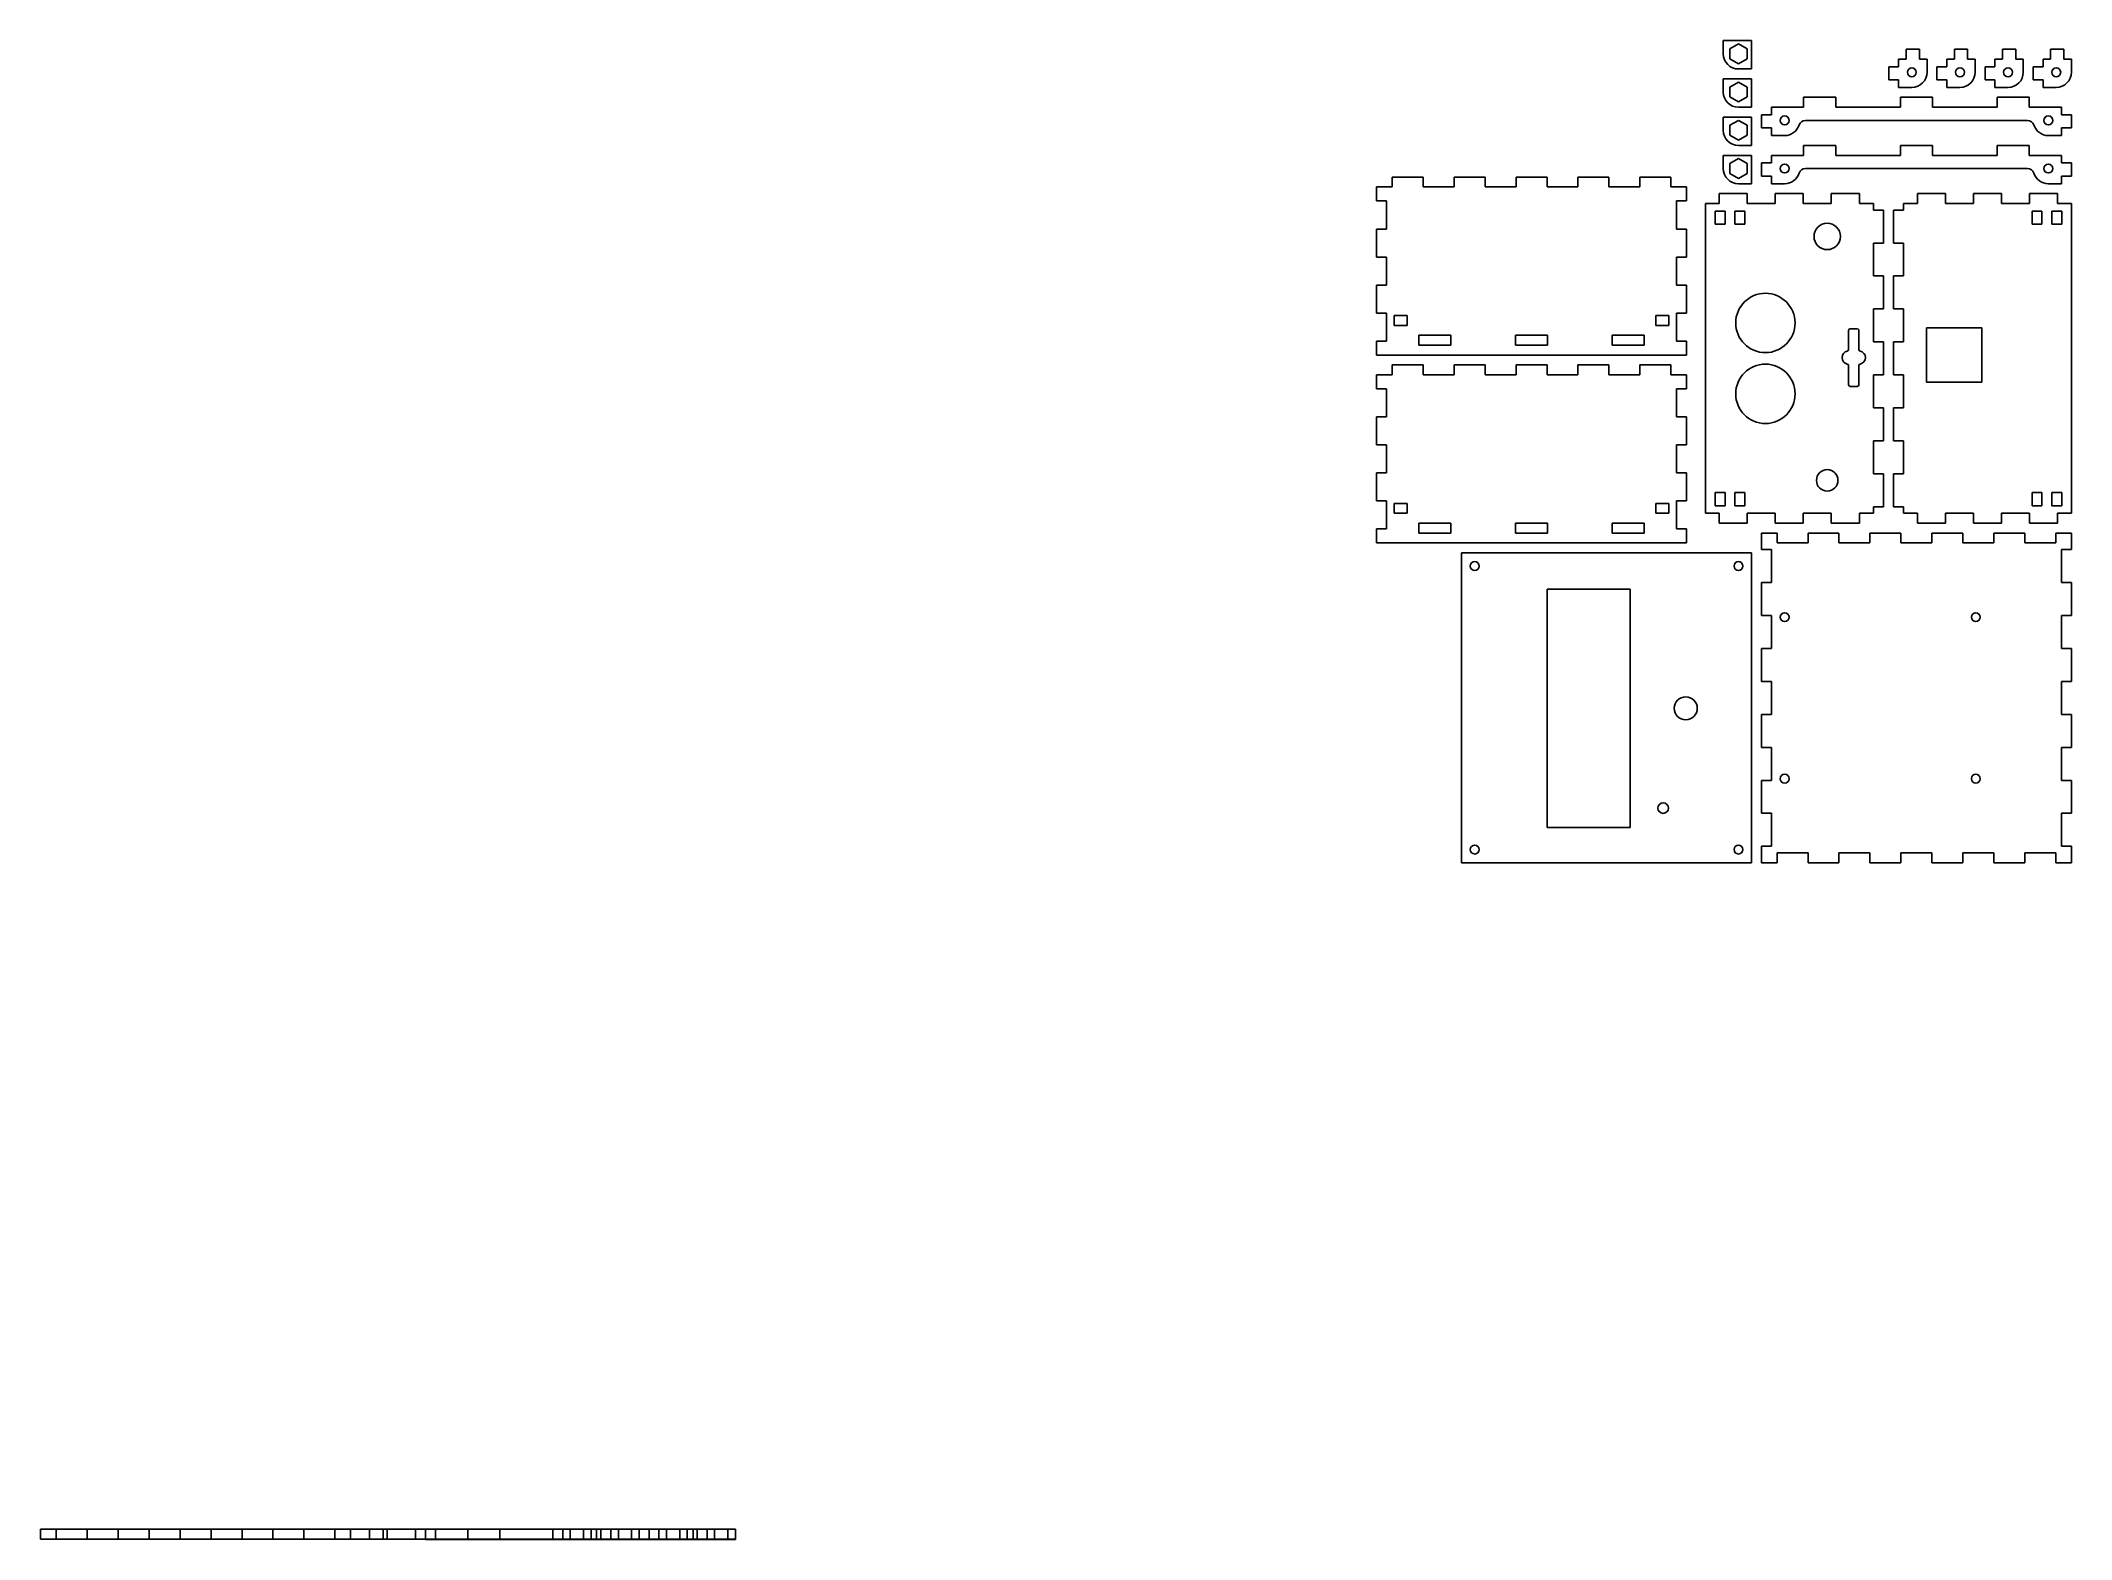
# Model space of a CAD drawing. Extents: x -105 to 511, y -2 to 453.
import ezdxf

# ---------------------------------------------------------------- set-up
doc = ezdxf.new("R2010")
doc.units = 0
doc.layers.get('0').update_dxf_attribs({"linetype": 'CONTINUOUS'})

msp = doc.modelspace()

# ---------------------------------------------------------------- linework, layer by layer
at = {"color": 7, "linetype": 'CONTINUOUS'}
for p, q in [((405.09, 453.13), (405.09, 449.13)), ((413.69, 453.13), (405.09, 453.13)), ((409.69, 452.14), (407.09, 450.64)), ((407.09, 450.64), (407.09, 447.63)), ((412.29, 450.64), (409.69, 452.14)), ((412.29, 447.63), (412.29, 450.64)), ((413.69, 444.53), (413.69, 453.13)), ((460.59, 450.53), (460.59, 447.53)), ((460.59, 450.53), (464.59, 450.53)), ((464.59, 450.53), (464.59, 447.53)), ((475.19, 450.53), (475.19, 447.53)), ((475.19, 450.53), (479.19, 450.53)), ((479.19, 450.53), (479.19, 447.53)), ((489.79, 450.53), (489.79, 447.53)), ((489.79, 450.53), (493.79, 450.53)), ((493.79, 450.53), (493.79, 447.53)), ((504.39, 450.53), (504.39, 447.53)), ((504.39, 450.53), (508.39, 450.53)), ((508.39, 450.53), (508.39, 447.53)), ((407.09, 447.63), (409.69, 446.13)), ((409.69, 446.13), (412.29, 447.63)), ((409.69, 444.53), (413.69, 444.53)), ((455.29, 445.23), (458.29, 445.23)), ((455.29, 441.23), (455.29, 445.23)), ((458.29, 445.23), (458.29, 447.53)), ((458.29, 447.53), (460.59, 447.53)), ((464.59, 447.53), (466.89, 447.53)), ((466.89, 447.53), (466.89, 443.53)), ((469.89, 441.23), (469.89, 445.23)), ((469.89, 445.23), (472.89, 445.23)), ((475.19, 447.53), (472.89, 447.53)), ((472.89, 447.53), (472.89, 445.23)), ((481.49, 447.53), (479.19, 447.53)), ((481.49, 443.53), (481.49, 447.53)), ((484.49, 441.23), (484.49, 445.23)), ((484.49, 445.23), (487.49, 445.23)), ((489.79, 447.53), (487.49, 447.53)), ((487.49, 447.53), (487.49, 445.23)), ((496.09, 447.53), (493.79, 447.53)), ((496.09, 443.53), (496.09, 447.53)), ((499.09, 441.23), (499.09, 445.23)), ((499.09, 445.23), (502.09, 445.23)), ((504.39, 447.53), (502.09, 447.53)), ((502.09, 447.53), (502.09, 445.23)), ((510.69, 447.53), (508.39, 447.53)), ((510.69, 443.53), (510.69, 447.53)), ((413.69, 441.53), (405.09, 441.53)), ((405.09, 441.53), (405.09, 437.53)), ((409.69, 440.54), (407.09, 439.04)), ((407.09, 439.04), (407.09, 436.03)), ((412.29, 439.04), (409.69, 440.54)), ((412.29, 436.03), (412.29, 439.04)), ((413.69, 432.93), (413.69, 441.53)), ((455.29, 441.23), (458.29, 441.23)), ((458.29, 438.93), (458.29, 441.23)), ((462.29, 438.93), (458.29, 438.93)), ((469.89, 441.23), (472.89, 441.23)), ((472.89, 441.23), (472.89, 438.93)), ((472.89, 438.93), (476.89, 438.93)), ((484.49, 441.23), (487.49, 441.23)), ((487.49, 441.23), (487.49, 438.93)), ((487.49, 438.93), (491.49, 438.93)), ((499.09, 441.23), (502.09, 441.23)), ((502.09, 441.23), (502.09, 438.93)), ((502.09, 438.93), (506.09, 438.93)), ((407.09, 436.03), (409.69, 434.53)), ((409.69, 434.53), (412.29, 436.03)), ((409.69, 432.93), (413.69, 432.93)), ((419.69, 432.93), (419.69, 430.63)), ((429.47, 432.93), (419.69, 432.93)), ((429.47, 435.93), (429.47, 432.93)), ((439.25, 435.93), (429.47, 435.93)), ((439.25, 432.93), (439.25, 435.93)), ((458.8, 432.93), (439.25, 432.93)), ((458.8, 435.93), (458.8, 432.93)), ((468.58, 435.93), (458.8, 435.93)), ((468.58, 432.93), (468.58, 435.93)), ((488.13, 432.93), (468.58, 432.93)), ((488.13, 435.93), (488.13, 432.93)), ((497.91, 435.93), (488.13, 435.93)), ((497.91, 432.93), (497.91, 435.93)), ((507.69, 432.93), (497.91, 432.93)), ((507.69, 430.63), (507.69, 432.93)), ((413.69, 429.93), (405.09, 429.93)), ((405.09, 429.93), (405.09, 425.93)), ((409.69, 428.94), (407.09, 427.44)), ((407.09, 427.44), (407.09, 424.43)), ((412.29, 427.44), (409.69, 428.94)), ((412.29, 424.43), (412.29, 427.44)), ((413.69, 421.33), (413.69, 429.93)), ((416.69, 426.63), (416.69, 430.63)), ((416.69, 430.63), (419.69, 430.63)), ((416.69, 426.63), (419.69, 426.63)), ((419.69, 426.63), (419.69, 424.33)), ((497.4, 428.93), (429.98, 428.93)), ((510.69, 430.63), (507.69, 430.63)), ((510.69, 426.63), (507.69, 426.63)), ((507.69, 424.33), (507.69, 426.63)), ((510.69, 430.63), (510.69, 426.63)), ((407.09, 424.43), (409.69, 422.93)), ((409.69, 422.93), (412.29, 424.43)), ((409.69, 421.33), (413.69, 421.33)), ((419.69, 424.33), (423.69, 424.33)), ((429.47, 421.33), (429.47, 418.33)), ((439.25, 421.33), (429.47, 421.33)), ((439.25, 418.33), (439.25, 421.33)), ((458.8, 421.33), (458.8, 418.33)), ((468.58, 421.33), (458.8, 421.33)), ((468.58, 418.33), (468.58, 421.33)), ((488.13, 421.33), (488.13, 418.33)), ((497.91, 421.33), (488.13, 421.33)), ((497.91, 418.33), (497.91, 421.33)), ((503.69, 424.33), (507.69, 424.33)), ((405.09, 418.33), (405.09, 414.33)), ((413.69, 418.33), (405.09, 418.33)), ((409.69, 417.34), (407.09, 415.84)), ((407.09, 415.84), (407.09, 412.83)), ((407.09, 412.83), (409.69, 411.33)), ((412.29, 415.84), (409.69, 417.34)), ((409.69, 411.33), (412.29, 412.83)), ((412.29, 412.83), (412.29, 415.84)), ((413.69, 409.73), (413.69, 418.33)), ((416.69, 412.03), (416.69, 416.03)), ((416.69, 416.03), (419.69, 416.03)), ((419.69, 418.33), (419.69, 416.03)), ((429.47, 418.33), (419.69, 418.33)), ((497.4, 414.33), (429.98, 414.33)), ((458.8, 418.33), (439.25, 418.33)), ((488.13, 418.33), (468.58, 418.33)), ((507.69, 418.33), (497.91, 418.33)), ((507.69, 416.03), (507.69, 418.33)), ((510.69, 416.03), (507.69, 416.03)), ((510.69, 416.03), (510.69, 412.03)), ((299.91, 404.48), (299.91, 408.73)), ((304.61, 408.73), (299.91, 408.73)), ((304.61, 411.73), (304.61, 408.73)), ((304.61, 411.73), (314.01, 411.73)), ((314.01, 408.73), (314.01, 411.73)), ((323.41, 408.73), (314.01, 408.73)), ((323.41, 411.73), (323.41, 408.73)), ((323.41, 411.73), (332.81, 411.73)), ((332.81, 408.73), (332.81, 411.73)), ((342.21, 408.73), (332.81, 408.73)), ((342.21, 411.73), (342.21, 408.73)), ((342.21, 411.73), (351.61, 411.73)), ((351.61, 408.73), (351.61, 411.73)), ((361.01, 408.73), (351.61, 408.73)), ((361.01, 411.73), (361.01, 408.73)), ((361.01, 411.73), (370.41, 411.73)), ((370.41, 408.73), (370.41, 411.73)), ((379.81, 408.73), (370.41, 408.73)), ((379.81, 411.73), (379.81, 408.73)), ((379.81, 411.73), (389.21, 411.73)), ((389.21, 408.73), (389.21, 411.73)), ((393.91, 408.73), (389.21, 408.73)), ((393.91, 408.73), (393.91, 404.48)), ((403.86, 403.73), (403.86, 406.73)), ((403.86, 406.73), (412.36, 406.73)), ((409.69, 409.73), (413.69, 409.73)), ((412.36, 406.73), (412.36, 403.73)), ((416.69, 412.03), (419.69, 412.03)), ((419.69, 412.03), (419.69, 409.73)), ((419.69, 409.73), (423.69, 409.73)), ((420.86, 403.73), (420.86, 406.73)), ((420.86, 406.73), (429.36, 406.73)), ((429.36, 406.73), (429.36, 403.73)), ((437.86, 403.73), (437.86, 406.73)), ((437.86, 406.73), (446.36, 406.73)), ((446.36, 406.73), (446.36, 403.73)), ((472.51, 406.73), (464.01, 406.73)), ((464.01, 406.73), (464.01, 403.73)), ((472.51, 403.73), (472.51, 406.73)), ((481.01, 406.73), (481.01, 403.73)), ((489.51, 406.73), (481.01, 406.73)), ((489.51, 403.73), (489.51, 406.73)), ((498.01, 406.73), (498.01, 403.73)), ((506.51, 406.73), (498.01, 406.73)), ((503.69, 409.73), (507.69, 409.73)), ((506.51, 403.73), (506.51, 406.73)), ((510.69, 412.03), (507.69, 412.03)), ((507.69, 409.73), (507.69, 412.03)), ((302.91, 404.48), (299.91, 404.48)), ((302.91, 395.98), (302.91, 404.48)), ((390.91, 395.98), (390.91, 404.48)), ((390.91, 404.48), (393.91, 404.48)), ((403.86, 403.73), (399.69, 403.73)), ((399.69, 309.73), (399.69, 403.73)), ((402.61, 401.43), (402.61, 397.43)), ((405.61, 401.43), (402.61, 401.43)), ((405.61, 397.43), (405.61, 401.43)), ((411.61, 401.43), (408.61, 401.43)), ((408.61, 401.43), (408.61, 397.43)), ((411.61, 397.43), (411.61, 401.43)), ((412.36, 403.73), (420.86, 403.73)), ((429.36, 403.73), (437.86, 403.73)), ((446.36, 403.73), (450.61, 403.73)), ((450.61, 403.73), (450.61, 401.73)), ((450.61, 401.73), (453.69, 401.73)), ((453.69, 401.73), (453.69, 391.73)), ((459.76, 401.73), (456.69, 401.73)), ((456.69, 401.73), (456.69, 391.73)), ((459.76, 403.73), (459.76, 401.73)), ((464.01, 403.73), (459.76, 403.73)), ((481.01, 403.73), (472.51, 403.73)), ((498.01, 403.73), (489.51, 403.73)), ((498.76, 401.43), (501.76, 401.43)), ((498.76, 397.43), (498.76, 401.43)), ((501.76, 401.43), (501.76, 397.43)), ((504.76, 397.43), (504.76, 401.43)), ((504.76, 401.43), (507.76, 401.43)), ((510.69, 403.73), (506.51, 403.73)), ((507.76, 401.43), (507.76, 397.43)), ((510.69, 309.73), (510.69, 403.73)), ((299.91, 387.48), (299.91, 395.98)), ((299.91, 395.98), (302.91, 395.98)), ((393.91, 395.98), (390.91, 395.98)), ((393.91, 395.98), (393.91, 387.48)), ((402.61, 397.43), (405.61, 397.43)), ((408.61, 397.43), (411.61, 397.43)), ((501.76, 397.43), (498.76, 397.43)), ((507.76, 397.43), (504.76, 397.43)), ((453.69, 391.73), (450.61, 391.73)), ((450.61, 391.73), (450.61, 381.73)), ((456.69, 391.73), (459.76, 391.73)), ((459.76, 391.73), (459.76, 381.73)), ((302.91, 387.48), (299.91, 387.48)), ((302.91, 378.98), (302.91, 387.48)), ((390.91, 378.98), (390.91, 387.48)), ((390.91, 387.48), (393.91, 387.48)), ((299.91, 370.48), (299.91, 378.98)), ((299.91, 378.98), (302.91, 378.98)), ((393.91, 378.98), (390.91, 378.98)), ((393.91, 378.98), (393.91, 370.48)), ((450.61, 381.73), (453.69, 381.73)), ((453.69, 381.73), (453.69, 371.73)), ((456.69, 381.73), (456.69, 371.73)), ((459.76, 381.73), (456.69, 381.73)), ((302.91, 370.48), (299.91, 370.48)), ((302.91, 361.98), (302.91, 370.48)), ((309.21, 369.73), (305.21, 369.73)), ((305.21, 369.73), (305.21, 366.73)), ((309.21, 366.73), (309.21, 369.73)), ((384.61, 369.73), (384.61, 366.73)), ((388.61, 369.73), (384.61, 369.73)), ((388.61, 366.73), (388.61, 369.73)), ((390.91, 361.98), (390.91, 370.48)), ((390.91, 370.48), (393.91, 370.48)), ((453.69, 371.73), (450.61, 371.73)), ((450.61, 371.73), (450.61, 361.73)), ((456.69, 371.73), (459.76, 371.73)), ((459.76, 371.73), (459.76, 361.73)), ((305.21, 366.73), (309.21, 366.73)), ((312.69, 363.73), (322.47, 363.73)), ((312.69, 360.73), (312.69, 363.73)), ((322.47, 363.73), (322.47, 360.73)), ((342.02, 363.73), (351.8, 363.73)), ((342.02, 360.73), (342.02, 363.73)), ((351.8, 363.73), (351.8, 360.73)), ((371.36, 363.73), (381.13, 363.73)), ((371.36, 360.73), (371.36, 363.73)), ((381.13, 363.73), (381.13, 360.73)), ((384.61, 366.73), (388.61, 366.73)), ((443.11, 359.43), (443.11, 365.23)), ((443.61, 365.73), (445.71, 365.73)), ((446.21, 365.23), (446.21, 359.43)), ((466.76, 365.98), (483.56, 365.98)), ((466.76, 349.48), (466.76, 365.98)), ((483.56, 365.98), (483.56, 349.48)), ((299.91, 357.73), (299.91, 361.98)), ((299.91, 361.98), (302.91, 361.98)), ((393.91, 357.73), (299.91, 357.73)), ((322.47, 360.73), (312.69, 360.73)), ((351.8, 360.73), (342.02, 360.73)), ((381.13, 360.73), (371.36, 360.73)), ((393.91, 361.98), (390.91, 361.98)), ((393.91, 361.98), (393.91, 357.73)), ((450.61, 361.73), (453.69, 361.73)), ((453.69, 361.73), (453.69, 351.73)), ((456.69, 361.73), (456.69, 351.73)), ((459.76, 361.73), (456.69, 361.73)), ((304.61, 351.73), (299.91, 351.73)), ((299.91, 347.48), (299.91, 351.73)), ((304.61, 354.73), (314.01, 354.73)), ((304.61, 354.73), (304.61, 351.73)), ((314.01, 351.73), (314.01, 354.73)), ((323.41, 351.73), (314.01, 351.73)), ((323.41, 354.73), (332.81, 354.73)), ((323.41, 354.73), (323.41, 351.73)), ((332.81, 351.73), (332.81, 354.73)), ((342.21, 351.73), (332.81, 351.73)), ((342.21, 354.73), (351.61, 354.73)), ((342.21, 354.73), (342.21, 351.73)), ((351.61, 351.73), (351.61, 354.73)), ((361.01, 351.73), (351.61, 351.73)), ((361.01, 354.73), (361.01, 351.73)), ((361.01, 354.73), (370.41, 354.73)), ((370.41, 351.73), (370.41, 354.73)), ((379.81, 351.73), (370.41, 351.73)), ((379.81, 354.73), (379.81, 351.73)), ((379.81, 354.73), (389.21, 354.73)), ((389.21, 351.73), (389.21, 354.73)), ((393.91, 351.73), (389.21, 351.73)), ((393.91, 351.73), (393.91, 347.48)), ((443.11, 348.73), (443.11, 354.53)), ((446.21, 354.53), (446.21, 348.73)), ((453.69, 351.73), (450.61, 351.73)), ((450.61, 351.73), (450.61, 341.73)), ((456.69, 351.73), (459.76, 351.73)), ((459.76, 351.73), (459.76, 341.73)), ((302.91, 347.48), (299.91, 347.48)), ((302.91, 338.98), (302.91, 347.48)), ((390.91, 347.48), (393.91, 347.48)), ((390.91, 338.98), (390.91, 347.48)), ((445.71, 348.23), (443.61, 348.23)), ((483.56, 349.48), (466.76, 349.48)), ((299.91, 338.98), (302.91, 338.98)), ((299.91, 330.48), (299.91, 338.98)), ((393.91, 338.98), (390.91, 338.98)), ((393.91, 338.98), (393.91, 330.48)), ((450.61, 341.73), (453.69, 341.73)), ((453.69, 341.73), (453.69, 331.73)), ((456.69, 341.73), (456.69, 331.73)), ((459.76, 341.73), (456.69, 341.73)), ((302.91, 330.48), (299.91, 330.48)), ((302.91, 321.98), (302.91, 330.48)), ((390.91, 330.48), (393.91, 330.48)), ((390.91, 321.98), (390.91, 330.48)), ((453.69, 331.73), (450.61, 331.73)), ((450.61, 331.73), (450.61, 321.73)), ((456.69, 331.73), (459.76, 331.73)), ((459.76, 331.73), (459.76, 321.73)), ((299.91, 313.48), (299.91, 321.98)), ((299.91, 321.98), (302.91, 321.98)), ((393.91, 321.98), (390.91, 321.98)), ((393.91, 321.98), (393.91, 313.48)), ((450.61, 321.73), (453.69, 321.73)), ((453.69, 321.73), (453.69, 311.73)), ((456.69, 321.73), (456.69, 311.73)), ((459.76, 321.73), (456.69, 321.73)), ((402.61, 316.03), (402.61, 312.03)), ((405.61, 316.03), (402.61, 316.03)), ((405.61, 312.03), (405.61, 316.03)), ((411.61, 316.03), (408.61, 316.03)), ((408.61, 316.03), (408.61, 312.03)), ((411.61, 312.03), (411.61, 316.03)), ((498.76, 316.03), (501.76, 316.03)), ((498.76, 312.03), (498.76, 316.03)), ((501.76, 316.03), (501.76, 312.03)), ((504.76, 316.03), (507.76, 316.03)), ((504.76, 312.03), (504.76, 316.03)), ((507.76, 316.03), (507.76, 312.03)), ((302.91, 313.48), (299.91, 313.48)), ((302.91, 304.98), (302.91, 313.48)), ((309.21, 312.73), (305.21, 312.73)), ((305.21, 312.73), (305.21, 309.73)), ((305.21, 309.73), (309.21, 309.73)), ((309.21, 309.73), (309.21, 312.73)), ((384.61, 312.73), (384.61, 309.73)), ((388.61, 312.73), (384.61, 312.73)), ((384.61, 309.73), (388.61, 309.73)), ((388.61, 309.73), (388.61, 312.73)), ((390.91, 313.48), (393.91, 313.48)), ((390.91, 304.98), (390.91, 313.48)), ((403.86, 309.73), (399.69, 309.73)), ((402.61, 312.03), (405.61, 312.03)), ((403.86, 306.73), (403.86, 309.73)), ((408.61, 312.03), (411.61, 312.03)), ((412.36, 309.73), (412.36, 306.73)), ((420.86, 309.73), (412.36, 309.73)), ((420.86, 306.73), (420.86, 309.73)), ((437.86, 309.73), (429.36, 309.73)), ((429.36, 309.73), (429.36, 306.73)), ((437.86, 306.73), (437.86, 309.73)), ((450.61, 309.73), (446.36, 309.73)), ((446.36, 309.73), (446.36, 306.73)), ((453.69, 311.73), (450.61, 311.73)), ((450.61, 311.73), (450.61, 309.73)), ((456.69, 311.73), (459.76, 311.73)), ((459.76, 311.73), (459.76, 309.73)), ((459.76, 309.73), (464.01, 309.73)), ((464.01, 309.73), (464.01, 306.73)), ((472.51, 306.73), (472.51, 309.73)), ((472.51, 309.73), (481.01, 309.73)), ((481.01, 309.73), (481.01, 306.73)), ((489.51, 309.73), (498.01, 309.73)), ((489.51, 306.73), (489.51, 309.73)), ((498.01, 309.73), (498.01, 306.73)), ((501.76, 312.03), (498.76, 312.03)), ((507.76, 312.03), (504.76, 312.03)), ((506.51, 306.73), (506.51, 309.73)), ((506.51, 309.73), (510.69, 309.73)), ((299.91, 300.73), (299.91, 304.98)), ((299.91, 304.98), (302.91, 304.98)), ((312.69, 306.73), (322.47, 306.73)), ((312.69, 303.73), (312.69, 306.73)), ((322.47, 303.73), (312.69, 303.73)), ((322.47, 306.73), (322.47, 303.73)), ((342.02, 306.73), (351.8, 306.73)), ((342.02, 303.73), (342.02, 306.73)), ((351.8, 303.73), (342.02, 303.73)), ((351.8, 306.73), (351.8, 303.73)), ((371.36, 306.73), (381.13, 306.73)), ((371.36, 303.73), (371.36, 306.73)), ((381.13, 303.73), (371.36, 303.73)), ((381.13, 306.73), (381.13, 303.73)), ((393.91, 304.98), (390.91, 304.98)), ((393.91, 304.98), (393.91, 300.73)), ((412.36, 306.73), (403.86, 306.73)), ((421.39, 303.73), (416.69, 303.73)), ((416.69, 303.73), (416.69, 298.73)), ((429.36, 306.73), (420.86, 306.73)), ((421.39, 300.73), (421.39, 303.73)), ((430.79, 303.73), (430.79, 300.73)), ((440.19, 303.73), (430.79, 303.73)), ((446.36, 306.73), (437.86, 306.73)), ((440.19, 300.73), (440.19, 303.73)), ((449.59, 303.73), (449.59, 300.73)), ((458.99, 303.73), (449.59, 303.73)), ((458.99, 300.73), (458.99, 303.73)), ((464.01, 306.73), (472.51, 306.73)), ((468.39, 303.73), (468.39, 300.73)), ((477.79, 303.73), (468.39, 303.73)), ((477.79, 300.73), (477.79, 303.73)), ((481.01, 306.73), (489.51, 306.73)), ((487.19, 303.73), (487.19, 300.73)), ((496.59, 303.73), (487.19, 303.73)), ((496.59, 300.73), (496.59, 303.73)), ((498.01, 306.73), (506.51, 306.73)), ((505.99, 303.73), (505.99, 300.73)), ((510.69, 303.73), (505.99, 303.73)), ((510.69, 298.73), (510.69, 303.73)), ((393.91, 300.73), (299.91, 300.73)), ((325.69, 297.73), (325.69, 203.73)), ((413.69, 297.73), (325.69, 297.73)), ((413.69, 203.73), (413.69, 297.73)), ((416.69, 298.73), (419.69, 298.73)), ((419.69, 298.73), (419.69, 288.73)), ((430.79, 300.73), (421.39, 300.73)), ((449.59, 300.73), (440.19, 300.73)), ((468.39, 300.73), (458.99, 300.73)), ((487.19, 300.73), (477.79, 300.73)), ((505.99, 300.73), (496.59, 300.73)), ((510.69, 298.73), (507.69, 298.73)), ((507.69, 298.73), (507.69, 288.73)), ((376.88, 286.73), (351.68, 286.73)), ((351.68, 286.73), (351.68, 214.43)), ((376.88, 214.43), (376.88, 286.73)), ((419.69, 288.73), (416.69, 288.73)), ((416.69, 288.73), (416.69, 278.73)), ((507.69, 288.73), (510.69, 288.73)), ((510.69, 278.73), (510.69, 288.73)), ((416.69, 278.73), (419.69, 278.73)), ((419.69, 278.73), (419.69, 268.73)), ((510.69, 278.73), (507.69, 278.73)), ((507.69, 278.73), (507.69, 268.73)), ((416.69, 268.73), (416.69, 258.73)), ((419.69, 268.73), (416.69, 268.73)), ((507.69, 268.73), (510.69, 268.73)), ((510.69, 258.73), (510.69, 268.73)), ((416.69, 258.73), (419.69, 258.73)), ((419.69, 258.73), (419.69, 248.73)), ((510.69, 258.73), (507.69, 258.73)), ((507.69, 258.73), (507.69, 248.73)), ((416.69, 248.73), (416.69, 238.73)), ((419.69, 248.73), (416.69, 248.73)), ((507.69, 248.73), (510.69, 248.73)), ((510.69, 238.73), (510.69, 248.73)), ((416.69, 238.73), (419.69, 238.73)), ((419.69, 238.73), (419.69, 228.73)), ((510.69, 238.73), (507.69, 238.73)), ((507.69, 238.73), (507.69, 228.73)), ((416.69, 228.73), (416.69, 218.73)), ((419.69, 228.73), (416.69, 228.73)), ((507.69, 228.73), (510.69, 228.73)), ((510.69, 218.73), (510.69, 228.73)), ((416.69, 218.73), (419.69, 218.73)), ((419.69, 218.73), (419.69, 208.73)), ((510.69, 218.73), (507.69, 218.73)), ((507.69, 218.73), (507.69, 208.73)), ((351.68, 214.43), (376.88, 214.43)), ((325.69, 203.73), (413.69, 203.73)), ((416.69, 208.73), (416.69, 203.73)), ((419.69, 208.73), (416.69, 208.73)), ((416.69, 203.73), (421.39, 203.73)), ((430.79, 206.73), (421.39, 206.73)), ((421.39, 206.73), (421.39, 203.73)), ((430.79, 203.73), (430.79, 206.73)), ((430.79, 203.73), (440.19, 203.73)), ((449.59, 206.73), (440.19, 206.73)), ((440.19, 206.73), (440.19, 203.73)), ((449.59, 203.73), (449.59, 206.73)), ((449.59, 203.73), (458.99, 203.73)), ((468.39, 206.73), (458.99, 206.73)), ((458.99, 206.73), (458.99, 203.73)), ((468.39, 203.73), (468.39, 206.73)), ((468.39, 203.73), (477.79, 203.73)), ((487.19, 206.73), (477.79, 206.73)), ((477.79, 206.73), (477.79, 203.73)), ((487.19, 203.73), (487.19, 206.73)), ((487.19, 203.73), (496.59, 203.73)), ((505.99, 206.73), (496.59, 206.73)), ((496.59, 206.73), (496.59, 203.73)), ((505.99, 203.73), (505.99, 206.73)), ((505.99, 203.73), (510.69, 203.73)), ((507.69, 208.73), (510.69, 208.73)), ((510.69, 203.73), (510.69, 208.73)), ((-105.39, -1.46), (-105.39, 1.54)), ((-100.69, 1.54), (-105.39, 1.54)), ((-100.69, -1.46), (-100.69, 1.54)), ((-100.69, 1.54), (-91.29, 1.54)), ((-91.29, -1.46), (-91.29, 1.54)), ((-81.89, 1.54), (-91.29, 1.54)), ((-81.89, -1.46), (-81.89, 1.54)), ((-81.89, 1.54), (-72.49, 1.54)), ((-72.49, -1.46), (-72.49, 1.54)), ((-63.09, 1.54), (-72.49, 1.54)), ((-63.09, -1.46), (-63.09, 1.54)), ((-63.09, 1.54), (-53.69, 1.54)), ((-53.69, -1.46), (-53.69, 1.54)), ((-44.29, 1.54), (-53.69, 1.54)), ((-44.29, 1.54), (-34.89, 1.54)), ((-44.29, -1.46), (-44.29, 1.54)), ((-34.89, -1.46), (-34.89, 1.54)), ((-25.49, 1.54), (-34.89, 1.54)), ((-25.49, 1.54), (-16.09, 1.54)), ((-25.49, -1.46), (-25.49, 1.54)), ((-16.09, -1.46), (-16.09, 1.54)), ((-11.39, 1.54), (-16.09, 1.54)), ((-5.61, 1.54), (-11.39, 1.54)), ((-11.39, -1.46), (-11.39, 1.54)), ((-5.61, -1.46), (-5.61, 1.54)), ((-5.61, 1.54), (-1.44, 1.54)), ((-1.44, 1.54), (-1.44, -1.46)), ((-1.44, 1.54), (-0.21, 1.54)), ((8.39, 1.54), (-0.21, 1.54)), ((-0.21, -1.46), (-0.21, 1.54)), ((8.39, -1.46), (8.39, 1.54)), ((8.39, 1.54), (11.39, 1.54)), ((11.39, -1.46), (11.39, 1.54)), ((11.39, 1.54), (14.39, 1.54)), ((14.39, -1.46), (14.39, 1.54)), ((24.17, 1.54), (14.39, 1.54)), ((24.17, -1.46), (24.17, 1.54)), ((33.94, 1.54), (24.17, 1.54)), ((33.94, -1.46), (33.94, 1.54)), ((49.99, 1.54), (33.94, 1.54)), ((49.99, -1.46), (49.99, 1.54)), ((49.99, 1.54), (52.99, 1.54)), ((52.99, 1.54), (52.99, -1.46)), ((52.99, 1.54), (55.29, 1.54)), ((59.29, 1.54), (55.29, 1.54)), ((55.29, 1.54), (55.29, -1.46)), ((59.29, -1.46), (59.29, 1.54)), ((59.29, 1.54), (61.59, 1.54)), ((63.28, 1.54), (61.59, 1.54)), ((61.59, 1.54), (61.59, -1.46)), ((63.28, -1.46), (63.28, 1.54)), ((64.59, 1.54), (63.28, 1.54)), ((64.59, -1.46), (64.59, 1.54)), ((64.59, 1.54), (67.59, 1.54)), ((67.59, -1.46), (67.59, 1.54)), ((69.89, 1.54), (67.59, 1.54)), ((73.89, 1.54), (69.89, 1.54)), ((69.89, 1.54), (69.89, -1.46)), ((73.89, -1.46), (73.89, 1.54)), ((76.19, 1.54), (73.89, 1.54)), ((79.19, 1.54), (76.19, 1.54)), ((76.19, -1.46), (76.19, 1.54)), ((79.19, -1.46), (79.19, 1.54)), ((79.19, 1.54), (82.19, 1.54)), ((82.19, -1.46), (82.19, 1.54)), ((84.49, 1.54), (82.19, 1.54)), ((84.49, 1.54), (84.49, -1.46)), ((88.49, 1.54), (84.49, 1.54)), ((88.49, -1.46), (88.49, 1.54)), ((90.79, 1.54), (88.49, 1.54)), ((92.61, 1.54), (90.79, 1.54)), ((90.79, -1.46), (90.79, 1.54)), ((92.61, -1.46), (92.61, 1.54)), ((93.79, 1.54), (92.61, 1.54)), ((93.79, -1.46), (93.79, 1.54)), ((93.79, 1.54), (96.79, 1.54)), ((96.79, -1.46), (96.79, 1.54)), ((99.09, 1.54), (96.79, 1.54)), ((99.09, 1.54), (99.09, -1.46)), ((103.09, 1.54), (99.09, 1.54)), ((103.09, -1.46), (103.09, 1.54)), ((105.39, 1.54), (103.09, 1.54)), ((105.39, -1.46), (105.39, 1.54)), ((-100.69, -1.46), (-105.39, -1.46)), ((-100.69, -1.46), (-91.29, -1.46)), ((-81.89, -1.46), (-91.29, -1.46)), ((-81.89, -1.46), (-72.49, -1.46)), ((-63.09, -1.46), (-72.49, -1.46)), ((-63.09, -1.46), (-53.69, -1.46)), ((-44.29, -1.46), (-53.69, -1.46)), ((-44.29, -1.46), (-34.89, -1.46)), ((-25.49, -1.46), (-34.89, -1.46)), ((-25.49, -1.46), (-16.09, -1.46)), ((-11.39, -1.46), (-16.09, -1.46)), ((-5.61, -1.46), (-11.39, -1.46)), ((-1.44, -1.46), (-5.61, -1.46)), ((-1.44, -1.46), (-0.21, -1.46)), ((8.39, -1.46), (-0.21, -1.46)), ((8.39, -1.46), (11.39, -1.46)), ((11.39, -1.46), (14.39, -1.46)), ((11.39, -1.54), (11.39, -1.46)), ((16.09, -1.54), (11.39, -1.54)), ((24.17, -1.46), (14.39, -1.46)), ((16.09, -1.46), (16.09, -1.54)), ((25.49, -1.54), (16.09, -1.54)), ((33.94, -1.46), (24.17, -1.46)), ((25.49, -1.46), (25.49, -1.54)), ((34.89, -1.54), (25.49, -1.54)), ((49.99, -1.46), (33.94, -1.46)), ((34.89, -1.46), (34.89, -1.54)), ((44.29, -1.54), (34.89, -1.54)), ((44.29, -1.46), (44.29, -1.54)), ((53.69, -1.54), (44.29, -1.54)), ((49.99, -1.46), (52.99, -1.46)), ((52.99, -1.46), (55.29, -1.46)), ((53.69, -1.46), (53.69, -1.54)), ((63.09, -1.54), (53.69, -1.54)), ((55.29, -1.46), (59.29, -1.46)), ((59.29, -1.46), (61.59, -1.46)), ((63.28, -1.46), (61.59, -1.46)), ((63.09, -1.46), (63.09, -1.54)), ((72.49, -1.54), (63.09, -1.54)), ((64.59, -1.46), (63.28, -1.46)), ((64.59, -1.46), (67.59, -1.46)), ((69.89, -1.46), (67.59, -1.46)), ((69.89, -1.46), (73.89, -1.46)), ((72.49, -1.46), (72.49, -1.54)), ((81.89, -1.54), (72.49, -1.54)), ((76.19, -1.46), (73.89, -1.46)), ((79.19, -1.46), (76.19, -1.46)), ((79.19, -1.46), (82.19, -1.46)), ((81.89, -1.46), (81.89, -1.54)), ((91.29, -1.54), (81.89, -1.54)), ((84.49, -1.46), (82.19, -1.46)), ((84.49, -1.46), (88.49, -1.46)), ((90.79, -1.46), (88.49, -1.46)), ((92.61, -1.46), (90.79, -1.46)), ((91.29, -1.46), (91.29, -1.54)), ((100.69, -1.54), (91.29, -1.54)), ((93.79, -1.46), (92.61, -1.46)), ((93.79, -1.46), (96.79, -1.46)), ((99.09, -1.46), (96.79, -1.46)), ((99.09, -1.46), (103.09, -1.46)), ((100.69, -1.46), (100.69, -1.54)), ((105.39, -1.54), (100.69, -1.54)), ((105.39, -1.46), (103.09, -1.46)), ((105.39, -1.54), (105.39, -1.46))]:
    msp.add_line(p, q, dxfattribs=at)
for centre, radius in [((462.29, 443.53), 1.35), ((476.89, 443.53), 1.35), ((491.49, 443.53), 1.35), ((506.09, 443.53), 1.35), ((423.69, 428.93), 1.35), ((503.69, 428.93), 1.35), ((423.69, 414.33), 1.35), ((503.69, 414.33), 1.35), ((436.61, 393.73), 4), ((417.86, 367.48), 9), ((417.86, 345.98), 9), ((436.61, 319.73), 3.25), ((329.69, 293.73), 1.35), ((409.69, 293.73), 1.35), ((423.69, 278.23), 1.35), ((481.69, 278.23), 1.35), ((393.69, 250.58), 3.5), ((423.69, 229.23), 1.35), ((481.69, 229.23), 1.35), ((386.84, 220.31), 1.6), ((329.69, 207.73), 1.35), ((409.69, 207.73), 1.35)]:
    msp.add_circle(centre, radius, dxfattribs=at)
for centre, radius, start, end in [((409.69, 449.13), 4.6, 180, 270), ((409.69, 437.53), 4.6, 180, 270), ((462.29, 443.53), 4.6, 270, 0), ((476.89, 443.53), 4.6, 270, 0), ((491.49, 443.53), 4.6, 270, 0), ((506.09, 443.53), 4.6, 270, 0), ((409.69, 425.93), 4.6, 180, 270), ((423.69, 428.93), 4.6, 270, 342.3603), ((429.98, 426.93), 2, 90, 162.3603), ((497.4, 426.93), 2, 17.6397, 90), ((503.69, 428.93), 4.6, 197.6397, 270), ((409.69, 414.33), 4.6, 180, 270), ((423.69, 414.33), 4.6, 270, 342.3603), ((429.98, 412.33), 2, 90, 162.3603), ((497.4, 412.33), 2, 17.6397, 90), ((503.69, 414.33), 4.6, 197.6397, 270), ((443.61, 365.23), 0.5, 90, 180), ((445.71, 365.23), 0.5, 0, 90), ((443.11, 356.98), 2, 101.53696, 258.46304), ((442.61, 359.43), 0.5, 281.53696, 0), ((446.71, 359.43), 0.5, 180, 258.46304), ((446.21, 356.98), 2, 281.53696, 78.46304), ((442.61, 354.53), 0.5, 0, 78.46304), ((446.71, 354.53), 0.5, 101.53696, 180), ((443.61, 348.73), 0.5, 180, 270), ((445.71, 348.73), 0.5, 270, 0)]:
    msp.add_arc(centre, radius, start, end, dxfattribs=at)

doc.saveas('drawing.dxf')
